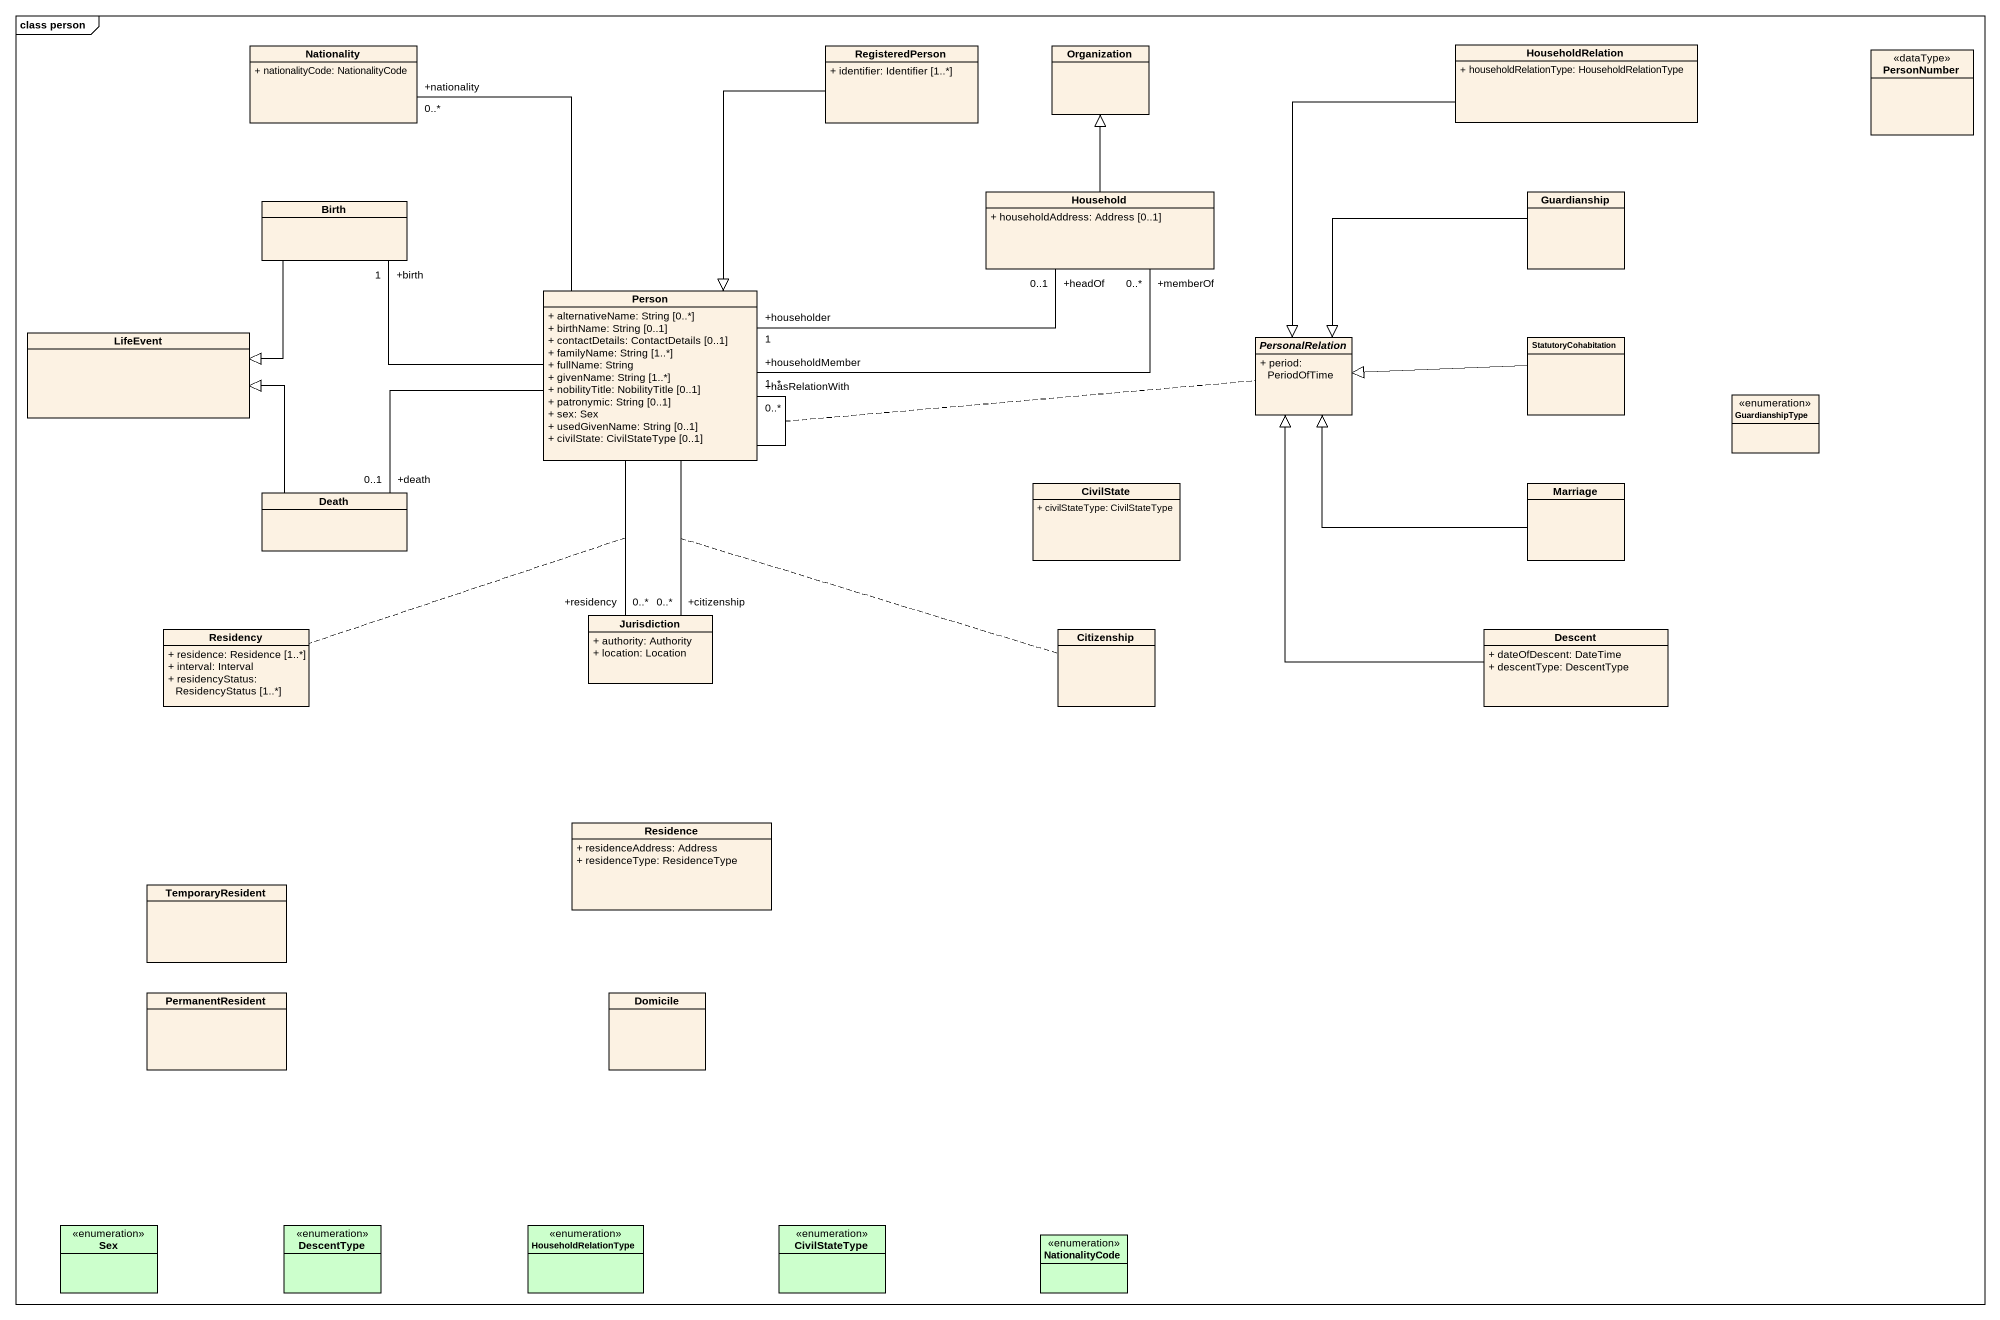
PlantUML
@startuml
mainframe class person
hide circle
hide empty members
skinparam classAttributeIconSize 0
class Nationality {
  + nationalityCode: NationalityCode
}
class RegisteredPerson {
  + identifier: Identifier [1..*]
}
class Organization
class HouseholdRelation {
  + householdRelationType: HouseholdRelationType
}
class PersonNumber <<dataType>>
class Birth
class Household {
  + householdAddress: Address [0..1]
}
class Guardianship
class "Person" as Person_ {
  + alternativeName: String [0..*]
  + birthName: String [0..1]
  + contactDetails: ContactDetails [0..1]
  + familyName: String [1..*]
  + fullName: String
  + givenName: String [1..*]
  + nobilityTitle: NobilityTitle [0..1]
  + patronymic: String [0..1]
  + sex: Sex
  + usedGivenName: String [0..1]
  + civilState: CivilStateType [0..1]
}
class LifeEvent
abstract class PersonalRelation {
  + period: PeriodOfTime
}
class StatutoryCohabitation
enum GuardianshipType
class Death
class CivilState {
  + civilStateType: CivilStateType
}
class Marriage
class Jurisdiction {
  + authority: Authority
  + location: Location
}
class Residency {
  + residence: Residence [1..*]
  + interval: Interval
  + residencyStatus: ResidencyStatus [1..*]
}
class Citizenship
class Descent {
  + dateOfDescent: DateTime
  + descentType: DescentType
}
class Residence {
  + residenceAddress: Address
  + residenceType: ResidenceType
}
class TemporaryResident
class PermanentResident
class Domicile
enum Sex #CCFFCC
enum DescentType #CCFFCC
enum HouseholdRelationType #CCFFCC
enum CivilStateType #CCFFCC
enum NationalityCode #CCFFCC
RegisteredPerson --|> Person_
HouseholdRelation --|> PersonalRelation
Birth --|> LifeEvent
Household -up-|> Organization
Guardianship -left-|> PersonalRelation
Person_ -up- "+nationality\n0..*" Nationality
Person_ -left- "+birth\n1" Birth
Person_ "+householder\n1" -right- "+headOf\n0..1" Household
Person_ "+householdMember\n1..*" -right- "+memberOf\n0..*" Household
Person_ -- "+hasRelationWith\n0..*" Person_
(Person_, Person_) .. PersonalRelation
Person_ -left- "+death\n0..1" Death
Person_ -- "+citizenship\n0..*" Jurisdiction
(Person_, Jurisdiction) .. Citizenship
Person_ -- "+residency\n0..*" Jurisdiction
(Person_, Jurisdiction) .. Residency
StatutoryCohabitation -left-|> PersonalRelation
Death -up-|> LifeEvent
Marriage -left-|> PersonalRelation
Descent -up-|> PersonalRelation
@enduml
